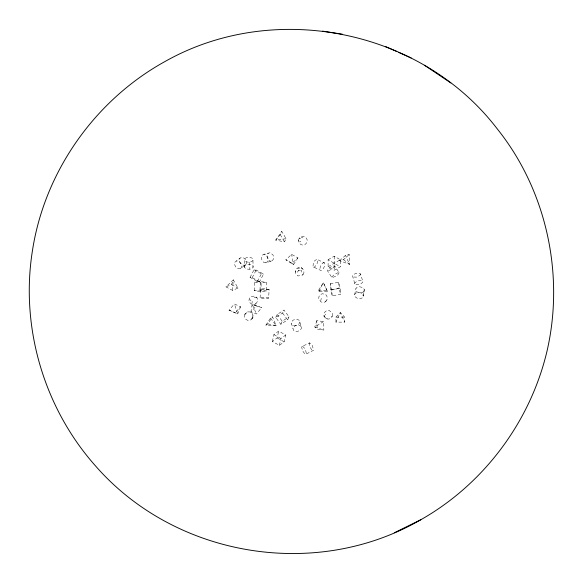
<?xml version="1.0" encoding="UTF-8"?>
<svg xmlns="http://www.w3.org/2000/svg" width="583" height="583" viewBox="0 0 583 583"><rect width="100%" height="100%" fill="white"/><g stroke="black" fill="none" stroke-linecap="round" stroke-linejoin="round"><path stroke-width="0.44" stroke-dasharray="2.92 2.19" d="M335.954 322.129L335.954 317.108L340.312 312.575L344.662 317.108L344.662 322.129L335.954 322.129L340.312 312.575L344.662 322.129M301.338 327.041L301.331 328.499L300.121 330.291L297.906 331.268L295.435 331.443L293.606 330.474L291.464 323.674L291.493 321.962L292.957 320.307L294.597 319.477L297.33 319.273L299.385 320.446L301.338 327.041L300.362 325.773L298.358 325.095L295.421 325.678L293.803 326.852L292.892 328.695M301.571 272.115L301.615 270.06M244.576 267.386L244.62 265.943C246.777 263.815 250.77 263.64 252.876 265.906L253.109 267.269C251.419 269.667 248.023 269.623 245.581 268.493L244.576 267.386L244.415 259.909L245.1 258.407C247.352 256.775 251.018 256.76 252.913 258.939L253.109 267.269M254.348 290.662L254.654 282.099L260.317 281.531L266.817 282.427L266.511 290.99L260.849 291.558L254.348 290.662L260.011 290.094L266.511 290.99M260.011 290.094L260.317 281.531M260.849 291.558L261.155 282.995L266.817 282.427M260.12 297.804L260.463 289.051L264.033 288.782L269.12 289.474L268.632 298.241L262.51 298.35L260.12 297.804L262.824 297.345L268.683 297.913M244.678 314.375L244.583 317.509L245.727 319.178L247.498 320.293L249.881 320.366L251.616 319.331L253.117 317.028L252.92 315.002L251.863 312.962L250.173 311.941L247.768 311.89L246.274 312.605L244.678 314.375L245.72 313.967M252.06 303.262L252.169 301.302M232.471 290.334L233.287 279.884L225.92 286.887L232.471 290.334L238.061 288.089L233.287 279.884L231.509 284.635L225.92 286.887M332.361 316.175L332.281 312.962L329.162 310.477L326.939 310.506L325.38 311.511L324.17 313.195L323.944 316.117L325.744 318.384C328.178 319.943 331.326 318.821 332.361 316.175L331.268 316.394M339.102 272.72L337.805 274.928L335.903 276.276L331.953 277.639L327.296 270.512L327.631 269.543L330.546 267.101L332.339 266.059L334.722 265.899L339.102 272.72L337.688 272.844L334.125 274.753L331.873 276.961L331.953 277.639M363.996 291.449L364.288 289.511L362.801 287.587L359.223 286.639L357.087 287.2L355.87 288.694L354.581 295.049L355.156 296.813L357.714 298.583L360.352 298.809L362.407 297.775L363.267 296.12L363.996 291.449L361.365 293.001L358.953 292.921L356.92 291.777L355.951 290.545L355.87 288.694M364.288 289.511L363.267 296.12L362.662 294.379L361.03 292.95L358.64 292.36L356.585 292.651L355.149 293.708L354.581 295.049M250.872 312.284L252.169 304.297L261.687 307.613L256.476 313.967L250.872 312.284L256.083 305.929L261.687 307.613M303.124 274.425L303.925 272.706L303.83 270.315L301.513 267.757C298.897 266.686 296.128 268.18 295.348 270.833L295.61 273.442L297.935 275.948L302.081 275.504L303.182 274.097L301.805 274.71M320.796 300.551L321.277 298.379M272.37 341.478L273.901 334.635L278.667 331.093L285.692 334.977L284.169 341.82L279.403 345.362L272.37 341.478L277.136 337.929L278.667 331.093M279.403 345.362L280.926 338.519L285.692 334.977M252.833 315.709L251.616 319.331M316.817 320.635L314.82 326.983L317.145 329.133L323.842 330.08L323.514 321.583L316.817 320.635L317.145 329.133M302.03 346.47L301.71 347.395L302.694 350.951L304.843 353.968L305.798 354.253L313.603 350.252L312.342 345.602L309.748 342.862L302.03 346.47L302.686 346.382C304.829 348.058 306.119 350.784 306.235 353.487L305.798 354.253M245.909 264.442L246.565 262.605L245.931 260.142L244.233 258.262L241.989 257.329L240.116 258.043L234.847 262.241L234.548 264.485L235.598 266.766L237.383 268.399L239.38 268.829L240.531 268.515L245.909 264.442L244.219 265.382L241.843 264.653L240.371 263.21L239.453 261.373L239.38 259.391L240.116 258.043M240.604 306.724L237.704 313.924L229.032 310.127L234.417 303.998L240.604 306.724L235.219 312.852M298.387 240.385L299.341 238.039L300.908 236.785L303.554 236.319L305.769 237.405L307.139 239.679L307.175 241.406L306.308 243.293L304.953 244.576L302.453 245.057L300.69 244.408L299.064 242.98L298.387 240.385L298.664 240.779M299.859 322.005L299.13 323.769C297.301 325.511 294.32 326.269 292.149 324.724L291.464 323.674M275.737 317.473L277.151 314.477L283.994 310.069L289.059 316.853L287.645 319.848L280.809 324.257L275.737 317.473L282.58 313.064L283.994 310.069M280.809 324.257L282.223 321.262L289.059 316.853M354.551 283.855L355.164 282.551C357.204 281.006 360.207 279.796 362.655 281.042L362.896 282.026C361.11 284.285 357.787 285.379 355.047 284.489L352.438 275.584C354.282 273.609 357.226 272.64 359.864 273.267L360.658 274.112L362.655 281.042M301.229 268.34L301.513 267.757L302.584 268.952M318.981 291.595L323.325 282.624L327.661 291.828L318.981 291.595L318.384 290.545L323.325 282.624L327.661 291.828M286.027 238.687L275.752 240.101L280.219 234.563L281.778 231.385L286.027 238.687L284.468 241.865L275.752 240.101L281.778 231.385M334.722 265.899L332.478 268.566L330.138 270.024L328.229 270.738L327.296 270.512M325.664 301.688L327.449 298.758L326.742 295.705L325.445 294.364L322.282 293.759L320.665 294.466L318.974 296.419L318.733 298.926L320.869 301.914L323.791 302.46L325.664 301.688L326.283 300.471M250.056 277.391L254.042 269.776L256.192 270.053L263.538 274.097L259.559 281.713L257.402 281.436L250.056 277.391L252.213 277.668L259.559 281.713M252.213 277.668L256.192 270.053M257.402 281.436L261.388 273.821L263.538 274.097M360.658 274.112L359.857 275.468L356.432 277.151L352.496 276.925M297.913 257.817L293.475 264.675L285.83 259.778L291.617 254.399L297.913 257.817L292.127 263.203L285.83 259.778M265.921 325.117L270.527 318.041L272.48 316.802L276.262 325.831L265.921 325.117L267.874 323.878L272.48 316.802M251.739 319.09L253.117 317.028M255.755 303.962L257.409 301.557L257.555 299.247L256.877 297.505L254.603 296.084L251.251 296.412L249.291 298.372L248.941 300.915L249.56 302.417L252.038 304.355L253.671 304.654L255.755 303.962L255.565 303.349M272.123 260.798L273.478 259.063L273.616 257.103L273.055 255.07L270.308 252.672L263.749 254.341L262.386 255.157L261.68 256.462L261.483 258.808L262.394 261.009L263.691 262.335L265.644 262.846L272.123 260.798L270.432 261.213L268.625 260.244L267.327 258.174L266.992 255.813L267.371 254.29L268.457 253.037M245.53 314.069L246.74 312.532M297.235 272.232L298.839 270.272M324.563 315.41L323.944 316.117L326.495 318.26M240.531 268.515L241.471 267.517L241.734 265.542C241.26 262.977 239.023 260.703 236.283 260.995M309.748 342.862L309.143 343.467L309.741 346.601L311.92 350.23L312.991 350.784M253.066 260.382C251.229 262.576 247.884 262.656 245.472 261.388L244.415 259.909M339.598 260.674L345.486 255.398L349.355 254.385L349.545 264.318L339.598 260.674L343.467 259.668L349.355 254.385M256.877 297.505L256.338 297.884L254.705 297.33L252.636 298.314M325.212 314.682L325.904 314.237M323.514 321.583L314.82 326.983L323.842 330.08M265.644 262.846L267.247 261.869L268.1 259.967L267.867 257.555L265.6 254.603L263.749 254.341M299.516 241.938L300.864 241.129M328.105 259.734L334.205 256.214L340.312 259.734L340.312 266.781L334.205 270.301L328.105 266.781L328.105 259.734L340.312 266.781M328.105 266.781L340.312 259.734M297.643 268.836L299.327 268.318L298.992 267.437M269.12 289.474L263.837 289.78L260.463 289.051M313.516 267.218L314.74 266.905L317.116 263.523L317.699 261.322L316.933 259.289L314.638 260.739L313.421 262.795L312.933 266.737L321.087 270.57C323.609 269.208 325.38 265.71 324.447 262.918L316.933 259.289M299.145 238.833L300.653 238.491M330.211 283.724L338.679 282.354L340.283 288.228L340.64 294.393L332.172 295.77L330.568 289.897L330.211 283.724L331.814 289.598L332.172 295.77M331.814 289.598L340.283 288.228M330.568 289.897L339.044 288.519L340.64 294.393M335.954 317.108L344.662 317.108M318.384 290.545L327.063 290.779M298.263 270.505L300.5 270.621M254.654 282.099L261.155 282.995M325.744 318.384L327.391 318.704M267.874 323.878L276.262 325.831L270.527 318.041M324.447 262.918L323.587 262.656C321.073 263.953 319.812 267.014 319.907 269.747L320.38 270.497M256.083 305.929L252.169 304.297L256.476 313.967M301.28 237.201L302.941 237.93M229.032 310.127L237.704 313.924L234.417 303.998M231.509 284.635L238.061 288.089M254.042 269.776L261.388 273.821M273.901 334.635L280.926 338.519M277.136 337.929L284.169 341.82M343.467 259.668L349.545 264.318L345.486 255.398M249.779 299.516L250.989 300.792M292.127 263.203L293.475 264.675L291.617 254.399M282.58 313.064L287.645 319.848M277.151 314.477L282.223 321.262M280.219 234.563L284.468 241.865M295.348 270.833L295.559 272.225M338.679 282.354L339.044 288.519M249.619 262.233L249.881 269.237M334.205 256.214L334.205 270.301"/><path stroke-width="0.87" d="M420.824 519.73C484.036 483.948 530.639 421.239 547.145 350.536C564.65 274.054 546.373 190.167 497.197 128.814C420.984 29.106 273.587 -0.044 164.705 61.681C94.876 100.298 44.563 171.708 32.444 250.654C20.186 327.005 43.907 407.685 95.175 465.533C174.864 557.21 315.789 580.661 420.824 519.73L394.334 532.775M342.374 34.193L322.552 31.118M385.829 46.676L396.71 51.486M398.801 52.485L411.175 57.965M450.848 82.954L424.453 65.238"/></g></svg>
